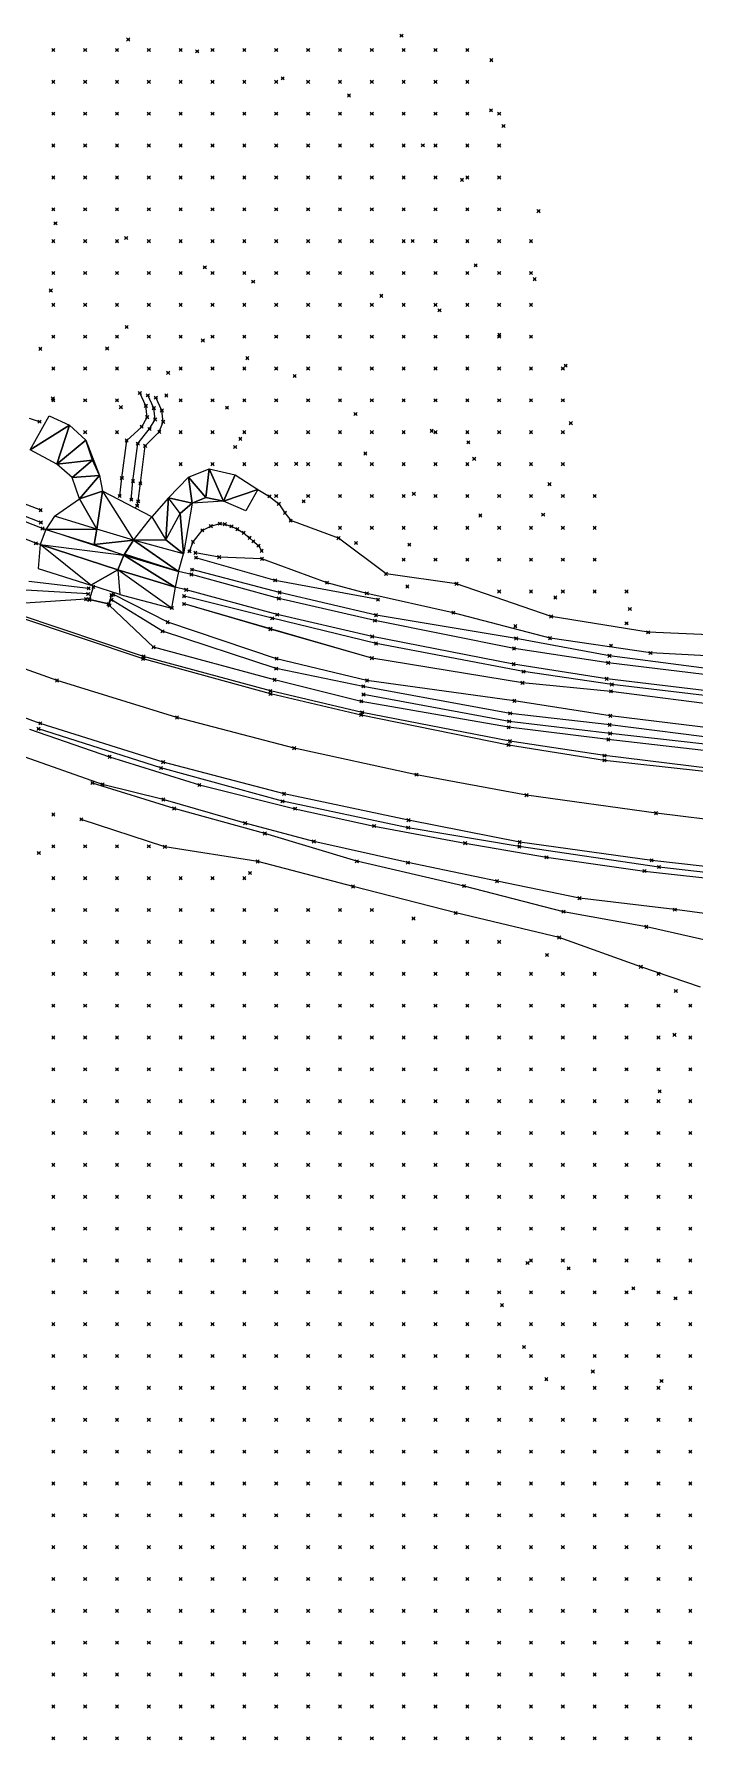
# Model space of a CAD drawing. Header units: metres. Extents: x 441556 to 446409, y 432338 to 461058.
# Drawn here: x 444732.6 to 444794.8, y 444541.6 to 444702.2 of the extents above; entities that cross this region are included whole.
import ezdxf

# ---------------------------------------------------------------- set-up
doc = ezdxf.new("R2010")
doc.units = ezdxf.units.M
doc.header["$MEASUREMENT"] = 0
doc.header["$PDMODE"] = 35
doc.header["$PDSIZE"] = 0.15
for name, color, linetype, lineweight in [('DTM-BRE-RevN2_UCGEN_MODEL', 5, 'Continuous', 0), ('DTM-BRE-RevN_GRP_ CAROSABIL', 2, 'Continuous', 0), ('DTM-BRE-RevN_GRP_AX', 2, 'Continuous', 0), ('DTM-BRE-RevN_GRP_CALE FERATA', 2, 'Continuous', 0), ('DTM-BRE-RevN_GRP_CANAL SCURGERE JOS', 2, 'Continuous', 0), ('DTM-BRE-RevN_GRP_CANAL SCURGERE SUS', 2, 'Continuous', 0), ('DTM-BRE-RevN_GRP_DRUM ASFALT', 2, 'Continuous', 0), ('DTM-BRE-RevN_GRP_DRUM PAMANT', 2, 'Continuous', 0), ('DTM-BRE-RevN_GRP_FIRUL APEI', 2, 'Continuous', 0), ('DTM-BRE-RevN_GRP_PARAPET METALIC', 2, 'Continuous', 0), ('DTM-BRE-RevN_GRP_RAU', 2, 'Continuous', 0), ('DTM-BRE-RevN_GRP_SANT BETON JOS', 2, 'Continuous', 0), ('DTM-BRE-RevN_GRP_SANT BETON SUS', 2, 'Continuous', 0), ('DTM-BRE-RevN_GRP_TALUZ JOS', 2, 'Continuous', 0), ('DTM-BRE-RevN_GRP_TALUZ SUS', 2, 'Continuous', 0), ('DTM-BRE-RevN_YP_RevK_0YP', 1, 'Continuous', 0), ('DTM-NOK-RevN_LIDAR_co_lidar', 91, 'Continuous', 0), ('DTM-NOK-RevN_RTK', 32, 'Continuous', 0)]:
    doc.layers.add(name, color=color, linetype=linetype, lineweight=lineweight)

msp = doc.modelspace()

# ---------------------------------------------------------------- linework, layer by layer
at = {"layer": 'DTM-BRE-RevN2_UCGEN_MODEL'}
for points in [[(444735.917, 444665.417, 339.467), (444732.215, 444663.092, 341.251), (444734.008, 444666.301, 339.467)], [(444735.917, 444665.417, 339.467), (444734.725, 444661.754, 341.469), (444732.215, 444663.092, 341.251)], [(444737.48, 444664.011, 339.608), (444734.725, 444661.754, 341.469), (444735.917, 444665.417, 339.467)], [(444734.725, 444661.754, 341.469), (444737.48, 444664.011, 339.608), (444738.102, 444662.113, 339.844)], [(444738.102, 444662.113, 339.844), (444737.48, 444664.011, 339.608), (444738.739, 444660.683, 339.768)], [(444734.725, 444661.754, 341.469), (444738.102, 444662.113, 339.844), (444736.186, 444660.508, 341.487)], [(444736.186, 444660.508, 341.487), (444738.102, 444662.113, 339.844), (444738.739, 444660.683, 339.768)], [(444736.879, 444658.471, 341.516), (444736.186, 444660.508, 341.487), (444738.739, 444660.683, 339.768)], [(444739.021, 444659.193, 339.878), (444736.879, 444658.471, 341.516), (444738.739, 444660.683, 339.768)], [(444747.469, 444658.062, 341.474), (444745.262, 444658.585, 339.794), (444747.121, 444660.52, 339.567)], [(444748.774, 444658.615, 341.402), (444747.121, 444660.52, 339.567), (444749.065, 444661.306, 339.613)], [(444747.121, 444660.52, 339.567), (444748.774, 444658.615, 341.402), (444747.469, 444658.062, 341.474)], [(444750.434, 444658.256, 341.439), (444748.774, 444658.615, 341.402), (444749.065, 444661.306, 339.613)], [(444749.065, 444661.306, 339.613), (444751.53, 444660.74, 339.756), (444750.434, 444658.256, 341.439)], [(444753.66, 444659.366, 339.963), (444750.434, 444658.256, 341.439), (444751.53, 444660.74, 339.756)], [(444736.879, 444658.471, 341.516), (444739.021, 444659.193, 339.878), (444738.511, 444655.634, 344.093)], [(444738.511, 444655.634, 344.093), (444739.021, 444659.193, 339.878), (444741.961, 444654.586, 344.11)], [(444741.961, 444654.586, 344.11), (444743.67, 444656.795, 339.918), (444739.021, 444659.193, 339.878)], [(444750.434, 444658.256, 341.439), (444753.66, 444659.366, 339.963), (444752.536, 444657.365, 341.406)], [(444734.517, 444656.851, 343.923), (444736.879, 444658.471, 341.516), (444738.511, 444655.634, 344.093)], [(444745.262, 444658.585, 339.794), (444743.67, 444656.795, 339.918), (444744.999, 444654.612, 341.844)], [(444746.355, 444657.092, 341.374), (444745.262, 444658.585, 339.794), (444744.999, 444654.612, 341.844)], [(444747.469, 444658.062, 341.474), (444746.355, 444657.092, 341.374), (444745.262, 444658.585, 339.794)], [(444746.664, 444653.295, 344.059), (444746.355, 444657.092, 341.374), (444747.469, 444658.062, 341.474)], [(444748.774, 444658.615, 341.402), (444750.434, 444658.256, 341.439), (444747.469, 444658.062, 341.474)], [(444734.517, 444656.851, 343.923), (444733.708, 444655.601, 344.582), (444738.511, 444655.634, 344.093)], [(444744.999, 444654.612, 341.844), (444741.961, 444654.586, 344.11), (444743.67, 444656.795, 339.918)], [(444746.355, 444657.092, 341.374), (444746.664, 444653.295, 344.059), (444744.999, 444654.612, 341.844)], [(444733.153, 444654.173, 344.617), (444732.99, 444651.916, 344.278), (444737.949, 444650.343, 344.242)], [(444733.708, 444655.601, 344.582), (444733.153, 444654.173, 344.617), (444741.037, 444653.175, 344.598)], [(444741.037, 444653.175, 344.598), (444740.489, 444651.794, 344.628), (444733.153, 444654.173, 344.617)], [(444740.489, 444651.794, 344.628), (444737.949, 444650.343, 344.242), (444733.153, 444654.173, 344.617)], [(444733.708, 444655.601, 344.582), (444738.243, 444654.179, 344.093), (444738.511, 444655.634, 344.093)], [(444738.243, 444654.179, 344.093), (444741.037, 444653.175, 344.598), (444733.708, 444655.601, 344.582)], [(444741.961, 444654.586, 344.11), (444738.511, 444655.634, 344.093), (444738.243, 444654.179, 344.093)], [(444738.243, 444654.179, 344.093), (444741.037, 444653.175, 344.598), (444741.961, 444654.586, 344.11)], [(444741.961, 444654.586, 344.11), (444741.101, 444653.28, 344.11), (444746.191, 444651.632, 344.597)], [(444741.961, 444654.586, 344.11), (444744.999, 444654.612, 341.844), (444746.664, 444653.295, 344.059)], [(444741.961, 444654.586, 344.11), (444746.191, 444651.632, 344.597), (444746.664, 444653.295, 344.059)], [(444745.871, 444650.166, 344.634), (444740.489, 444651.794, 344.628), (444741.037, 444653.175, 344.598)], [(444741.101, 444653.28, 344.11), (444741.037, 444653.175, 344.598), (444746.191, 444651.632, 344.597)], [(444741.037, 444653.175, 344.598), (444746.191, 444651.632, 344.597), (444745.871, 444650.166, 344.634)], [(444740.677, 444649.481, 344.282), (444737.949, 444650.343, 344.242), (444740.489, 444651.794, 344.628)], [(444745.871, 444650.166, 344.634), (444745.536, 444648.193, 344.248), (444740.489, 444651.794, 344.628)], [(444740.489, 444651.794, 344.628), (444740.677, 444649.481, 344.282), (444745.536, 444648.193, 344.248)]]:
    msp.add_3dface(points, dxfattribs=at)
at = {"layer": 'DTM-BRE-RevN_GRP_ CAROSABIL'}
for p, q in [((444742.853, 444643.418, 343.734), (444731.064, 444647.383, 343.714)), ((444754.864, 444640.112, 343.778), (444742.853, 444643.418, 343.734)), ((444733.175, 444637.343, 344.333), (444721.697, 444641.535, 344.327)), ((444763.402, 444638.125, 343.834), (444754.864, 444640.112, 343.778)), ((444777.278, 444635.305, 343.965), (444763.402, 444638.125, 343.834)), ((444744.742, 444633.698, 344.348), (444733.175, 444637.343, 344.333)), ((444786.309, 444633.86, 344.044), (444777.278, 444635.305, 343.965)), ((444756.13, 444630.713, 344.409), (444744.742, 444633.698, 344.348)), ((444800.514, 444632.28, 344.151), (444786.309, 444633.86, 344.044)), ((444767.859, 444628.231, 344.503), (444756.13, 444630.713, 344.409)), ((444778.324, 444626.163, 344.6), (444767.859, 444628.231, 344.503)), ((444790.757, 444624.446, 344.724), (444778.324, 444626.163, 344.6)), ((444803.254, 444623.006, 344.81), (444790.757, 444624.446, 344.724))]:
    msp.add_line(p, q, dxfattribs=at)
at = {"layer": 'DTM-BRE-RevN_GRP_AX'}
for p, q in [((444734.751, 444641.378, 344.043), (444723.448, 444645.427, 344.017)), ((444746.051, 444637.893, 344.052), (444734.751, 444641.378, 344.043)), ((444757.081, 444635.005, 344.115), (444746.051, 444637.893, 344.052)), ((444768.598, 444632.51, 344.18), (444757.081, 444635.005, 344.115)), ((444778.97, 444630.585, 344.266), (444768.598, 444632.51, 344.18)), ((444791.164, 444628.885, 344.377), (444778.97, 444630.585, 344.266)), ((444803.363, 444627.364, 344.466), (444791.164, 444628.885, 344.377))]:
    msp.add_line(p, q, dxfattribs=at)
at = {"layer": 'DTM-BRE-RevN_GRP_CALE FERATA'}
for p, q in [((444732.75, 444654.296, 344.628), (444708.446, 444663.815, 344.631)), ((444733.386, 444655.682, 344.589), (444708.997, 444665.214, 344.587)), ((444733.708, 444655.601, 344.582), (444733.386, 444655.682, 344.589)), ((444733.153, 444654.173, 344.617), (444732.75, 444654.296, 344.628)), ((444747.407, 444651.361, 344.621), (444746.191, 444651.632, 344.597)), ((444755.643, 444649.094, 344.624), (444747.407, 444651.361, 344.621)), ((444746.91, 444649.912, 344.659), (444745.871, 444650.166, 344.634)), ((444755.492, 444647.578, 344.654), (444746.91, 444649.912, 344.659)), ((444764.68, 444647.018, 344.608), (444755.643, 444649.094, 344.624)), ((444764.428, 444645.514, 344.64), (444755.492, 444647.578, 344.654)), ((444777.79, 444644.388, 344.583), (444764.68, 444647.018, 344.608)), ((444777.755, 444642.916, 344.622), (444764.428, 444645.514, 344.64)), ((444786.52, 444641.536, 344.632), (444777.755, 444642.916, 344.622)), ((444786.657, 444643.042, 344.573), (444777.79, 444644.388, 344.583)), ((444797.762, 444641.687, 344.613), (444786.657, 444643.042, 344.573)), ((444797.52, 444640.222, 344.659), (444786.52, 444641.536, 344.632))]:
    msp.add_line(p, q, dxfattribs=at)
at = {"layer": 'DTM-BRE-RevN_GRP_CANAL SCURGERE JOS'}
msp.add_line((444739.612, 444648.582, 339.51), (444737.815, 444649.005, 339.542), dxfattribs=at)
at = {"layer": 'DTM-BRE-RevN_GRP_CANAL SCURGERE SUS'}
for p, q in [((444737.801, 444648.976, 340.721), (444738.176, 444650.198, 341.93)), ((444739.888, 444649.408, 341.832), (444739.586, 444648.557, 340.671)), ((444739.586, 444648.557, 340.671), (444737.801, 444648.976, 340.721))]:
    msp.add_line(p, q, dxfattribs=at)
at = {"layer": 'DTM-BRE-RevN_GRP_DRUM ASFALT'}
for p, q in [((444773.083, 444622.023, 342.658), (444762.992, 444624.359, 342.592)), ((444772.296, 444619.49, 342.695), (444762.63, 444621.979, 342.622)), ((444782.445, 444619.612, 342.751), (444773.083, 444622.023, 342.658)), ((444782.033, 444617.184, 342.82), (444772.296, 444619.49, 342.695)), ((444790.255, 444618.188, 342.879), (444782.445, 444619.612, 342.751)), ((444789.729, 444614.426, 343.027), (444782.033, 444617.184, 342.82)), ((444796.219, 444616.837, 342.978), (444790.255, 444618.188, 342.879)), ((444795.365, 444612.503, 343.107), (444789.729, 444614.426, 343.027))]:
    msp.add_line(p, q, dxfattribs=at)
at = {"layer": 'DTM-BRE-RevN_GRP_DRUM PAMANT'}
for p, q in [((444745.782, 444629.321, 342.644), (444738.088, 444631.726, 342.71)), ((444754.329, 444626.977, 342.668), (444745.782, 444629.321, 342.644)), ((444744.911, 444625.726, 342.591), (444737.037, 444628.3, 342.687)), ((444762.992, 444624.359, 342.592), (444754.329, 444626.977, 342.668)), ((444753.648, 444624.335, 342.529), (444744.911, 444625.726, 342.591)), ((444762.63, 444621.979, 342.622), (444753.648, 444624.335, 342.529))]:
    msp.add_line(p, q, dxfattribs=at)
at = {"layer": 'DTM-BRE-RevN_GRP_FIRUL APEI'}
for p, q in [((444743.865, 444667.028, 338.328), (444743.302, 444668.232, 338.386)), ((444743.989, 444665.951, 338.427), (444743.865, 444667.028, 338.328)), ((444743.469, 444665.061, 338.658), (444743.989, 444665.951, 338.427)), ((444742.361, 444663.68, 338.525), (444743.469, 444665.061, 338.658)), ((444741.904, 444660.145, 338.549), (444742.361, 444663.68, 338.525)), ((444741.75, 444658.403, 338.834), (444741.904, 444660.145, 338.549))]:
    msp.add_line(p, q, dxfattribs=at)
at = {"layer": 'DTM-BRE-RevN_GRP_PARAPET METALIC'}
for p, q in [((444742.898, 444643.646, 343.631), (444731.118, 444647.597, 343.596)), ((444754.845, 444640.392, 343.618), (444742.898, 444643.646, 343.631)), ((444763.488, 444638.378, 343.676), (444754.845, 444640.392, 343.618)), ((444777.41, 444635.66, 343.898), (444763.488, 444638.378, 343.676)), ((444744.542, 444633.144, 344.242), (444733.01, 444636.828, 344.161)), ((444786.314, 444634.302, 343.905), (444777.41, 444635.66, 343.898)), ((444799.832, 444632.658, 344.081), (444786.314, 444634.302, 343.905)), ((444755.983, 444630.004, 344.308), (444744.542, 444633.144, 344.242)), ((444767.819, 444627.521, 344.435), (444755.983, 444630.004, 344.308)), ((444778.285, 444625.741, 344.493), (444767.819, 444627.521, 344.435)), ((444791.44, 444623.815, 344.648), (444778.285, 444625.741, 344.493)), ((444803.356, 444622.422, 344.698), (444791.44, 444623.815, 344.648))]:
    msp.add_line(p, q, dxfattribs=at)
at = {"layer": 'DTM-BRE-RevN_GRP_RAU'}
for p, q in [((444743.115, 444667.245, 338.515), (444742.552, 444668.449, 338.573)), ((444743.24, 444666.168, 338.614), (444743.115, 444667.245, 338.515)), ((444744.625, 444666.809, 338.515), (444744.062, 444668.012, 338.573)), ((444742.73, 444665.275, 339.053), (444743.24, 444666.168, 338.614)), ((444744.387, 444664.795, 338.812), (444744.749, 444665.732, 338.614)), ((444744.749, 444665.732, 338.614), (444744.625, 444666.809, 338.515)), ((444740.86, 444660.448, 339.07), (444741.317, 444663.982, 339.047)), ((444741.317, 444663.982, 339.047), (444742.73, 444665.275, 339.053)), ((444743.057, 444663.479, 338.934), (444744.387, 444664.795, 338.812)), ((444742.6, 444659.944, 338.957), (444743.057, 444663.479, 338.934)), ((444740.653, 444658.753, 339.289), (444740.86, 444660.448, 339.07)), ((444742.393, 444658.25, 339.176), (444742.6, 444659.944, 338.957)), ((444742.304, 444657.827, 339.458), (444742.393, 444658.25, 339.176))]:
    msp.add_line(p, q, dxfattribs=at)
at = {"layer": 'DTM-BRE-RevN_GRP_SANT BETON JOS'}
for p, q in [((444737.684, 444649.526, 341.597), (444731.809, 444649.896, 342.522)), ((444744.689, 444646.015, 342.408), (444739.898, 444648.977, 341.61)), ((444755.384, 444642.498, 342.768), (444744.689, 444646.015, 342.408)), ((444763.594, 444640.829, 342.902), (444755.384, 444642.498, 342.768)), ((444777.432, 444638.282, 342.975), (444763.594, 444640.829, 342.902)), ((444777.334, 444637.528, 343.014), (444763.607, 444640.057, 342.916)), ((444786.797, 444637.198, 343.062), (444777.432, 444638.282, 342.975)), ((444786.839, 444636.38, 343.09), (444777.334, 444637.528, 343.014)), ((444797.693, 444635.829, 343.128), (444786.797, 444637.198, 343.062)), ((444797.689, 444635.164, 343.111), (444786.839, 444636.38, 343.09))]:
    msp.add_line(p, q, dxfattribs=at)
at = {"layer": 'DTM-BRE-RevN_GRP_SANT BETON SUS'}
for p, q in [((444737.726, 444650.053, 341.984), (444732.084, 444650.692, 343.139)), ((444745.179, 444646.869, 343.106), (444740.062, 444649.469, 341.841)), ((444737.481, 444649.031, 341.919), (444731.284, 444648.623, 343.451)), ((444743.837, 444644.526, 343.44), (444739.693, 444648.438, 341.896)), ((444755.431, 444643.433, 343.385), (444745.179, 444646.869, 343.106)), ((444755.248, 444641.444, 343.353), (444743.837, 444644.526, 343.44)), ((444763.941, 444641.379, 343.446), (444755.431, 444643.433, 343.385)), ((444763.405, 444639.413, 343.41), (444755.248, 444641.444, 343.353)), ((444777.817, 444639.46, 343.648), (444763.941, 444641.379, 343.446)), ((444777.284, 444636.976, 343.514), (444763.405, 444639.413, 343.41)), ((444786.854, 444638.055, 343.589), (444777.817, 444639.46, 343.648)), ((444797.881, 444636.703, 343.685), (444786.854, 444638.055, 343.589)), ((444786.669, 444635.815, 343.545), (444777.284, 444636.976, 343.514)), ((444797.3, 444634.593, 343.654), (444786.669, 444635.815, 343.545))]:
    msp.add_line(p, q, dxfattribs=at)
at = {"layer": 'DTM-BRE-RevN_GRP_TALUZ JOS'}
for p, q in [((444733.215, 444657.409, 343.959), (444709.378, 444666.673, 344.035)), ((444733.108, 444665.747, 339.827), (444732.152, 444666.046, 339.826)), ((444753.66, 444659.366, 339.963), (444754.757, 444658.713, 340.166)), ((444754.757, 444658.713, 340.166), (444755.643, 444658.009, 340.293)), ((444755.643, 444658.009, 340.293), (444756.218, 444657.172, 340.444)), ((444756.218, 444657.172, 340.444), (444756.76, 444656.431, 340.909)), ((444761.264, 444654.789, 341.397), (444756.76, 444656.431, 340.909)), ((444765.74, 444651.414, 342.857), (444761.264, 444654.789, 341.397)), ((444755.304, 444650.804, 344.138), (444747.834, 444652.941, 344.16)), ((444772.379, 444650.485, 342.824), (444765.74, 444651.414, 342.857)), ((444764.985, 444648.992, 343.931), (444755.304, 444650.804, 344.138)), ((444781.279, 444647.408, 343.283), (444772.379, 444650.485, 342.824)), ((444754.851, 444646.238, 344.22), (444746.713, 444648.588, 344.244)), ((444764.401, 444643.49, 344.021), (444754.851, 444646.238, 344.22)), ((444790.414, 444645.915, 343.386), (444781.279, 444647.408, 343.283)), ((444800.046, 444645.502, 343.254), (444790.414, 444645.915, 343.386)), ((444778.592, 444641.155, 344.152), (444764.401, 444643.49, 344.021)), ((444786.915, 444640.358, 344.236), (444778.592, 444641.155, 344.152)), ((444798.173, 444638.897, 344.236), (444786.915, 444640.358, 344.236)), ((444739.027, 444631.595, 342.735), (444731.234, 444634.349, 342.88)), ((444744.763, 444630.169, 342.782), (444739.027, 444631.595, 342.735)), ((444752.475, 444627.949, 342.786), (444744.763, 444630.169, 342.782)), ((444758.936, 444626.226, 342.839), (444752.475, 444627.949, 342.786)), ((444767.795, 444624.233, 342.839), (444758.936, 444626.226, 342.839)), ((444776.193, 444622.486, 342.87), (444767.795, 444624.233, 342.839)), ((444783.964, 444620.879, 343.035), (444776.193, 444622.486, 342.87)), ((444792.93, 444619.808, 343.187), (444783.964, 444620.879, 343.035)), ((444804.202, 444618.291, 343.215), (444792.93, 444619.808, 343.187))]:
    msp.add_line(p, q, dxfattribs=at)
at = {"layer": 'DTM-BRE-RevN_GRP_TALUZ SUS'}
for p, q in [((444733.234, 444656.26, 344.386), (444709.308, 444665.556, 344.294)), ((444748.436, 444655.515, 342.354), (444749.24, 444655.914, 342.313)), ((444749.24, 444655.914, 342.313), (444750.091, 444656.147, 342.313)), ((444750.091, 444656.147, 342.313), (444750.551, 444656.094, 342.288)), ((444750.551, 444656.094, 342.288), (444751.189, 444655.89, 342.605)), ((444751.189, 444655.89, 342.605), (444751.735, 444655.621, 342.651)), ((444747.22, 444653.545, 343.874), (444747.56, 444654.431, 343.071)), ((444747.56, 444654.431, 343.071), (444748.436, 444655.515, 342.354)), ((444751.735, 444655.621, 342.651), (444752.328, 444655.281, 342.7)), ((444752.328, 444655.281, 342.7), (444752.888, 444654.808, 342.995)), ((444752.888, 444654.808, 342.995), (444753.239, 444654.485, 342.995)), ((444753.239, 444654.485, 342.995), (444753.724, 444654.079, 342.995)), ((444753.724, 444654.079, 342.995), (444754.018, 444653.595, 342.995)), ((444750.017, 444652.998, 344.101), (444747.78, 444653.399, 343.99)), ((444754.054, 444652.829, 343.461), (444750.017, 444652.998, 344.101)), ((444760.181, 444650.584, 343.814), (444754.054, 444652.829, 343.461)), ((444755.715, 444649.67, 344.42), (444747.457, 444651.819, 344.374)), ((444755.02, 444647.236, 344.517), (444746.714, 444649.326, 344.473)), ((444764.793, 444647.526, 344.366), (444755.715, 444649.67, 344.42)), ((444763.934, 444649.586, 343.911), (444760.181, 444650.584, 343.814)), ((444772.069, 444647.765, 343.927), (444763.934, 444649.586, 343.911)), ((444781.184, 444645.359, 344.138), (444772.069, 444647.765, 343.927)), ((444764.797, 444644.86, 344.501), (444755.02, 444647.236, 344.517)), ((444777.995, 444645.342, 344.303), (444764.793, 444647.526, 344.366)), ((444778.683, 444642.215, 344.482), (444764.797, 444644.86, 344.501)), ((444786.784, 444643.707, 344.345), (444777.995, 444645.342, 344.303)), ((444790.649, 444643.972, 344.254), (444781.184, 444645.359, 344.138)), ((444797.608, 444642.292, 344.433), (444786.784, 444643.707, 344.345)), ((444799.758, 444643.499, 344.032), (444790.649, 444643.972, 344.254)), ((444787.007, 444641.002, 344.444), (444778.683, 444642.215, 344.482)), ((444798.123, 444639.693, 344.483), (444787.007, 444641.002, 344.444)), ((444732.174, 444636.8, 344.058), (444739.706, 444634.199, 344.149)), ((444739.706, 444634.199, 344.149), (444748.159, 444631.543, 344.198)), ((444748.159, 444631.543, 344.198), (444757.173, 444629.31, 344.317)), ((444757.173, 444629.31, 344.317), (444764.612, 444627.675, 344.358)), ((444764.612, 444627.675, 344.358), (444773.186, 444626.064, 344.472)), ((444773.186, 444626.064, 344.472), (444780.844, 444624.729, 344.55)), ((444780.844, 444624.729, 344.55), (444790.079, 444623.437, 344.674)), ((444790.079, 444623.437, 344.674), (444798.445, 444622.485, 344.676))]:
    msp.add_line(p, q, dxfattribs=at)
at = {"layer": 'DTM-BRE-RevN_YP_RevK_0YP'}
for p, q in [((444754.843, 444646.219, 344.22), (444746.713, 444648.588, 344.244)), ((444764.401, 444643.49, 344.021), (444754.843, 444646.219, 344.22))]:
    msp.add_line(p, q, dxfattribs=at)
at = {"layer": 'DTM-NOK-RevN_LIDAR_co_lidar'}
for p in [(444734.402, 444700.746, 338.19), (444737.401, 444700.746, 338.178), (444740.4, 444700.746, 338.103), (444743.4, 444700.746, 338.064), (444746.399, 444700.746, 338.057), (444749.398, 444700.746, 338.167), (444752.398, 444700.746, 338.266), (444755.397, 444700.746, 338.317), (444758.396, 444700.746, 338.366), (444761.396, 444700.746, 338.43), (444764.395, 444700.746, 338.467), (444767.394, 444700.746, 338.446), (444770.394, 444700.746, 338.453), (444773.393, 444700.746, 338.451), (444734.402, 444697.746, 338.205), (444737.401, 444697.746, 338.215), (444740.4, 444697.746, 338.157), (444743.4, 444697.746, 338.126), (444746.399, 444697.746, 338.135), (444749.398, 444697.746, 338.237), (444752.398, 444697.746, 338.306), (444755.397, 444697.746, 338.348), (444758.396, 444697.746, 338.379), (444761.396, 444697.746, 338.426), (444764.395, 444697.746, 338.449), (444767.394, 444697.746, 338.423), (444770.394, 444697.746, 338.421), (444773.393, 444697.746, 338.403), (444734.402, 444694.747, 338.243), (444737.401, 444694.747, 338.254), (444740.4, 444694.747, 338.211), (444743.4, 444694.747, 338.163), (444746.399, 444694.747, 338.192), (444749.398, 444694.747, 338.278), (444752.398, 444694.747, 338.343), (444755.397, 444694.747, 338.359), (444758.396, 444694.747, 338.371), (444761.396, 444694.747, 338.409), (444764.395, 444694.747, 338.397), (444767.394, 444694.747, 338.312), (444770.394, 444694.747, 338.282), (444773.393, 444694.747, 338.191), (444776.392, 444694.747, 338.094), (444734.402, 444691.748, 338.303), (444737.401, 444691.748, 338.309), (444740.4, 444691.748, 338.236), (444743.4, 444691.748, 338.137), (444746.399, 444691.748, 338.211), (444749.398, 444691.748, 338.311), (444752.398, 444691.748, 338.368), (444755.397, 444691.748, 338.347), (444758.396, 444691.748, 338.365), (444761.396, 444691.748, 338.368), (444764.395, 444691.748, 338.347), (444767.394, 444691.748, 338.119), (444770.394, 444691.748, 338.015), (444773.393, 444691.748, 337.893), (444776.392, 444691.748, 337.839), (444734.402, 444688.748, 338.356), (444737.401, 444688.748, 338.353), (444740.4, 444688.748, 338.226), (444743.4, 444688.748, 338.051), (444746.399, 444688.748, 338.21), (444749.398, 444688.748, 338.29), (444752.398, 444688.748, 338.34), (444755.397, 444688.748, 338.335), (444758.396, 444688.748, 338.371), (444761.396, 444688.748, 338.258), (444764.395, 444688.748, 338.078), (444767.394, 444688.748, 337.996), (444770.394, 444688.748, 337.955), (444773.393, 444688.748, 337.931), (444776.392, 444688.748, 337.922), (444734.402, 444685.749, 338.425), (444737.401, 444685.749, 338.31), (444740.4, 444685.749, 338.135), (444743.4, 444685.749, 337.93), (444746.399, 444685.749, 338.134), (444749.398, 444685.749, 338.194), (444752.398, 444685.749, 338.271), (444755.397, 444685.749, 338.323), (444758.396, 444685.749, 338.217), (444761.396, 444685.749, 338.167), (444764.395, 444685.749, 337.795), (444767.394, 444685.749, 338.106), (444770.394, 444685.749, 338.238), (444773.393, 444685.749, 338.243), (444776.392, 444685.749, 338.227), (444734.402, 444682.75, 338.833), (444737.401, 444682.75, 338.4), (444740.4, 444682.75, 338.162), (444743.4, 444682.75, 337.935), (444746.399, 444682.75, 337.969), (444749.398, 444682.75, 338.025), (444752.398, 444682.75, 338.216), (444755.397, 444682.75, 338.372), (444758.396, 444682.75, 337.844), (444761.396, 444682.75, 338.059), (444764.395, 444682.75, 338.145), (444767.394, 444682.75, 338.337), (444770.394, 444682.75, 338.489), (444773.393, 444682.75, 338.513), (444776.392, 444682.75, 338.558), (444779.392, 444682.75, 338.627), (444734.402, 444679.75, 339.352), (444737.401, 444679.75, 338.844), (444740.4, 444679.75, 338.6), (444743.4, 444679.75, 338.278), (444746.399, 444679.75, 337.924), (444749.398, 444679.75, 337.818), (444752.398, 444679.75, 338.075), (444755.397, 444679.75, 338.42), (444758.396, 444679.75, 338.148), (444761.396, 444679.75, 338.502), (444764.395, 444679.75, 338.81), (444767.394, 444679.75, 338.851), (444770.394, 444679.75, 338.854), (444773.393, 444679.75, 338.816), (444776.392, 444679.75, 338.812), (444779.392, 444679.75, 338.837), (444734.402, 444676.751, 339.195), (444737.401, 444676.751, 338.859), (444740.4, 444676.751, 338.745), (444743.4, 444676.751, 338.527), (444746.399, 444676.751, 338.055), (444749.398, 444676.751, 338.106), (444752.398, 444676.751, 338.454), (444755.397, 444676.751, 338.779), (444758.396, 444676.751, 338.965), (444761.396, 444676.751, 339.138), (444764.395, 444676.751, 339.086), (444767.394, 444676.751, 338.98), (444770.394, 444676.751, 338.878), (444773.393, 444676.751, 338.803), (444776.392, 444676.751, 338.843), (444779.392, 444676.751, 338.924), (444734.402, 444673.752, 339.12), (444737.401, 444673.752, 338.888), (444740.4, 444673.752, 338.816), (444743.4, 444673.752, 338.609), (444746.399, 444673.752, 338.265), (444749.398, 444673.752, 338.593), (444752.398, 444673.752, 338.808), (444755.397, 444673.752, 339.25), (444758.396, 444673.752, 339.45), (444761.396, 444673.752, 339.424), (444764.395, 444673.752, 339.317), (444767.394, 444673.752, 339.247), (444770.394, 444673.752, 339.178), (444773.393, 444673.752, 339.089), (444776.392, 444673.752, 339.108), (444779.392, 444673.752, 339.185), (444734.402, 444670.752, 339.118), (444737.401, 444670.752, 339.014), (444740.4, 444670.752, 338.954), (444743.4, 444670.752, 338.617), (444746.399, 444670.752, 338.559), (444749.398, 444670.752, 339.045), (444752.398, 444670.752, 338.884), (444755.397, 444670.752, 339.021), (444758.396, 444670.752, 339.352), (444761.396, 444670.752, 339.952), (444764.395, 444670.752, 340.262), (444767.394, 444670.752, 340.167), (444770.394, 444670.752, 339.971), (444773.393, 444670.752, 339.85), (444776.392, 444670.752, 339.753), (444779.392, 444670.752, 339.678), (444782.391, 444670.752, 339.625), (444734.402, 444667.753, 339.36), (444737.401, 444667.753, 339.455), (444740.4, 444667.753, 339.186), (444746.399, 444667.753, 338.83), (444749.398, 444667.753, 339), (444752.398, 444667.753, 339.084), (444755.397, 444667.753, 339.358), (444758.396, 444667.753, 339.743), (444761.396, 444667.753, 341.319), (444764.395, 444667.753, 341.83), (444767.394, 444667.753, 341.577), (444770.394, 444667.753, 341.263), (444773.393, 444667.753, 341.058), (444776.392, 444667.753, 340.92), (444779.392, 444667.753, 340.665), (444782.391, 444667.753, 340.382), (444737.401, 444664.754, 339.598), (444740.4, 444664.754, 339.093), (444746.399, 444664.754, 339.272), (444749.398, 444664.754, 339.658), (444752.398, 444664.754, 339.377), (444755.397, 444664.754, 339.604), (444758.396, 444664.754, 340.157), (444761.396, 444664.754, 341.237), (444764.395, 444664.754, 341.837), (444767.394, 444664.754, 341.974), (444770.394, 444664.754, 342.216), (444773.393, 444664.754, 342.255), (444776.392, 444664.754, 342.094), (444779.392, 444664.754, 341.991), (444782.391, 444664.754, 341.9), (444746.399, 444661.754, 339.675), (444749.398, 444661.754, 339.918), (444752.398, 444661.754, 339.604), (444755.397, 444661.754, 339.788), (444758.396, 444661.754, 340.186), (444761.396, 444661.754, 340.881), (444764.395, 444661.754, 341.578), (444767.394, 444661.754, 342.045), (444770.394, 444661.754, 342.415), (444773.393, 444661.754, 342.6), (444776.392, 444661.754, 342.615), (444779.392, 444661.754, 342.575), (444782.391, 444661.754, 342.574), (444755.397, 444658.755, 340.252), (444758.396, 444658.755, 340.369), (444761.396, 444658.755, 340.819), (444764.395, 444658.755, 341.409), (444767.394, 444658.755, 341.937), (444770.394, 444658.755, 342.359), (444773.393, 444658.755, 342.541), (444776.392, 444658.755, 342.577), (444779.392, 444658.755, 342.598), (444782.391, 444658.755, 342.61), (444785.39, 444658.755, 342.63), (444761.396, 444655.756, 341.256), (444764.395, 444655.756, 341.655), (444767.394, 444655.756, 342.126), (444770.394, 444655.756, 342.456), (444773.393, 444655.756, 342.594), (444776.392, 444655.756, 342.595), (444779.392, 444655.756, 342.574), (444782.391, 444655.756, 342.588), (444785.39, 444655.756, 342.616), (444767.394, 444652.756, 342.572), (444770.394, 444652.756, 342.64), (444773.393, 444652.756, 342.69), (444776.392, 444652.756, 342.669), (444779.392, 444652.756, 342.656), (444782.391, 444652.756, 342.642), (444785.39, 444652.756, 342.629), (444776.392, 444649.757, 342.98), (444779.392, 444649.757, 342.925), (444782.391, 444649.757, 342.813), (444785.39, 444649.757, 342.719), (444788.39, 444649.757, 342.685), (444788.39, 444646.758, 343.373), (444734.402, 444628.762, 342.223), (444734.402, 444625.762, 343.248), (444737.401, 444625.762, 342.97), (444740.4, 444625.762, 342.748), (444743.4, 444625.762, 342.492), (444734.402, 444622.763, 344.332), (444737.401, 444622.763, 343.98), (444740.4, 444622.763, 343.58), (444743.4, 444622.763, 343.066), (444746.399, 444622.763, 342.642), (444749.398, 444622.763, 342.456), (444752.398, 444622.763, 342.415), (444734.402, 444619.764, 345.379), (444737.401, 444619.764, 345.189), (444740.4, 444619.764, 344.659), (444743.4, 444619.764, 344.208), (444746.399, 444619.764, 343.305), (444749.398, 444619.764, 342.896), (444752.398, 444619.764, 342.624), (444755.397, 444619.764, 342.425), (444758.396, 444619.764, 342.327), (444761.396, 444619.764, 342.314), (444764.395, 444619.764, 342.384), (444734.402, 444616.764, 346.231), (444737.401, 444616.764, 345.993), (444740.4, 444616.764, 345.304), (444743.4, 444616.764, 344.981), (444746.399, 444616.764, 344.438), (444749.398, 444616.764, 343.994), (444752.398, 444616.764, 343.313), (444755.397, 444616.764, 342.672), (444758.396, 444616.764, 342.3), (444761.396, 444616.764, 342.106), (444764.395, 444616.764, 342.114), (444767.394, 444616.764, 342.168), (444770.394, 444616.764, 342.299), (444773.393, 444616.764, 342.446), (444776.392, 444616.764, 342.558), (444734.402, 444613.765, 347.768), (444737.401, 444613.765, 347.159), (444740.4, 444613.765, 346.7), (444743.4, 444613.765, 346.175), (444746.399, 444613.765, 345.794), (444749.398, 444613.765, 345.393), (444752.398, 444613.765, 344.766), (444755.397, 444613.765, 343.68), (444758.396, 444613.765, 342.932), (444761.396, 444613.765, 342.393), (444764.395, 444613.765, 342.141), (444767.394, 444613.765, 342.076), (444770.394, 444613.765, 342.092), (444773.393, 444613.765, 342.14), (444776.392, 444613.765, 342.324), (444779.392, 444613.765, 342.48), (444782.391, 444613.765, 342.602), (444785.39, 444613.765, 342.732), (444791.389, 444613.765, 342.794), (444734.402, 444610.766, 349.793), (444737.401, 444610.766, 349.182), (444740.4, 444610.766, 348.606), (444743.4, 444610.766, 347.98), (444746.399, 444610.766, 347.799), (444749.398, 444610.766, 347.134), (444752.398, 444610.766, 346.747), (444755.397, 444610.766, 345.7), (444758.396, 444610.766, 345.161), (444761.396, 444610.766, 343.865), (444764.395, 444610.766, 343.148), (444767.394, 444610.766, 342.616), (444770.394, 444610.766, 342.367), (444773.393, 444610.766, 342.35), (444776.392, 444610.766, 342.546), (444779.392, 444610.766, 342.544), (444782.391, 444610.766, 342.465), (444785.39, 444610.766, 342.416), (444788.39, 444610.766, 342.392), (444791.389, 444610.766, 342.463), (444794.388, 444610.766, 342.505), (444734.402, 444607.766, 351.874), (444737.401, 444607.766, 351.174), (444740.4, 444607.766, 350.447), (444743.4, 444607.766, 349.743), (444746.399, 444607.766, 349.463), (444749.398, 444607.766, 349.236), (444752.398, 444607.766, 348.762), (444755.397, 444607.766, 348.301), (444758.396, 444607.766, 348.358), (444761.396, 444607.766, 347.9), (444764.395, 444607.766, 347.025), (444767.394, 444607.766, 345.155), (444770.394, 444607.766, 343.582), (444773.393, 444607.766, 343.105), (444776.392, 444607.766, 343.26), (444779.392, 444607.766, 343.36), (444782.391, 444607.766, 343.215), (444785.39, 444607.766, 342.917), (444788.39, 444607.766, 342.458), (444791.389, 444607.766, 342.096), (444794.388, 444607.766, 342.017), (444734.402, 444604.767, 353.619), (444737.401, 444604.767, 353.217), (444740.4, 444604.767, 352.374), (444743.4, 444604.767, 351.401), (444746.399, 444604.767, 351.139), (444749.398, 444604.767, 350.731), (444752.398, 444604.767, 350.155), (444755.397, 444604.767, 349.804), (444758.396, 444604.767, 349.631), (444761.396, 444604.767, 349.006), (444764.395, 444604.767, 348.423), (444767.394, 444604.767, 346.959), (444770.394, 444604.767, 345.18), (444773.393, 444604.767, 344.462), (444776.392, 444604.767, 343.852), (444779.392, 444604.767, 343.473), (444782.391, 444604.767, 343.283), (444785.39, 444604.767, 343.05), (444788.39, 444604.767, 342.523), (444791.389, 444604.767, 341.973), (444794.388, 444604.767, 341.937), (444734.402, 444601.767, 355.511), (444737.401, 444601.767, 354.747), (444740.4, 444601.767, 354.178), (444743.4, 444601.767, 353.226), (444746.399, 444601.767, 353.075), (444749.398, 444601.767, 352.254), (444752.398, 444601.767, 352.061), (444755.397, 444601.767, 351.418), (444758.396, 444601.767, 350.926), (444761.396, 444601.767, 350.593), (444764.395, 444601.767, 349.77), (444767.394, 444601.767, 348.747), (444770.394, 444601.767, 347.525), (444773.393, 444601.767, 345.969), (444776.392, 444601.767, 344.944), (444779.392, 444601.767, 344.354), (444782.391, 444601.767, 343.895), (444785.39, 444601.767, 343.382), (444788.39, 444601.767, 342.633), (444791.389, 444601.767, 342.092), (444794.388, 444601.767, 342.204), (444734.402, 444598.768, 357.211), (444737.401, 444598.768, 356.733), (444740.4, 444598.768, 355.793), (444743.4, 444598.768, 354.882), (444746.399, 444598.768, 354.275), (444749.398, 444598.768, 354.089), (444752.398, 444598.768, 353.852), (444755.397, 444598.768, 353.812), (444758.396, 444598.768, 353.341), (444761.396, 444598.768, 352.613), (444764.395, 444598.768, 351.378), (444767.394, 444598.768, 350.116), (444770.394, 444598.768, 349.04), (444773.393, 444598.768, 348.004), (444776.392, 444598.768, 347.09), (444779.392, 444598.768, 345.976), (444782.391, 444598.768, 344.988), (444785.39, 444598.768, 344.474), (444788.39, 444598.768, 344.09), (444791.389, 444598.768, 343.718), (444794.388, 444598.768, 343.633), (444734.402, 444595.769, 358.737), (444737.401, 444595.769, 358.319), (444740.4, 444595.769, 357.703), (444743.4, 444595.769, 357.047), (444746.399, 444595.769, 356.4), (444749.398, 444595.769, 355.806), (444752.398, 444595.769, 355.804), (444755.397, 444595.769, 355.711), (444758.396, 444595.769, 355.137), (444761.396, 444595.769, 354.232), (444764.395, 444595.769, 353.127), (444767.394, 444595.769, 351.946), (444770.394, 444595.769, 350.763), (444773.393, 444595.769, 349.846), (444776.392, 444595.769, 348.985), (444779.392, 444595.769, 348.261), (444782.391, 444595.769, 347.625), (444785.39, 444595.769, 346.984), (444788.39, 444595.769, 346.434), (444791.389, 444595.769, 346.071), (444794.388, 444595.769, 346.035), (444734.402, 444592.769, 360.239), (444737.401, 444592.769, 359.699), (444740.4, 444592.769, 359.24), (444743.4, 444592.769, 358.669), (444746.399, 444592.769, 358.159), (444749.398, 444592.769, 357.646), (444752.398, 444592.769, 357.7), (444755.397, 444592.769, 357.289), (444758.396, 444592.769, 356.747), (444761.396, 444592.769, 355.534), (444764.395, 444592.769, 354.671), (444767.394, 444592.769, 353.557), (444770.394, 444592.769, 352.417), (444773.393, 444592.769, 351.499), (444776.392, 444592.769, 350.812), (444779.392, 444592.769, 350.311), (444782.391, 444592.769, 349.927), (444785.39, 444592.769, 349.501), (444788.39, 444592.769, 349.041), (444791.389, 444592.769, 348.667), (444794.388, 444592.769, 348.486), (444734.402, 444589.77, 361.75), (444737.401, 444589.77, 361.334), (444740.4, 444589.77, 360.886), (444743.4, 444589.77, 360.289), (444746.399, 444589.77, 359.763), (444749.398, 444589.77, 359.45), (444752.398, 444589.77, 359.086), (444755.397, 444589.77, 358.778), (444758.396, 444589.77, 358.142), (444761.396, 444589.77, 357.096), (444764.395, 444589.77, 356.136), (444767.394, 444589.77, 355.189), (444770.394, 444589.77, 354.263), (444773.393, 444589.77, 353.627), (444776.392, 444589.77, 352.952), (444779.392, 444589.77, 352.352), (444782.391, 444589.77, 351.919), (444785.39, 444589.77, 351.634), (444788.39, 444589.77, 351.241), (444791.389, 444589.77, 350.719), (444794.388, 444589.77, 350.435), (444734.402, 444586.771, 363.854), (444737.401, 444586.771, 363.204), (444740.4, 444586.771, 362.517), (444743.4, 444586.771, 361.767), (444746.399, 444586.771, 361.191), (444749.398, 444586.771, 361.079), (444752.398, 444586.771, 360.765), (444755.397, 444586.771, 360.137), (444758.396, 444586.771, 359.432), (444761.396, 444586.771, 358.538), (444764.395, 444586.771, 357.737), (444767.394, 444586.771, 356.965), (444770.394, 444586.771, 356.288), (444773.393, 444586.771, 355.658), (444776.392, 444586.771, 355.041), (444779.392, 444586.771, 354.397), (444782.391, 444586.771, 353.785), (444785.39, 444586.771, 353.268), (444788.39, 444586.771, 352.865), (444791.389, 444586.771, 352.491), (444794.388, 444586.771, 352.11), (444734.402, 444583.771, 365.485), (444737.401, 444583.771, 364.781), (444740.4, 444583.771, 364.229), (444743.4, 444583.771, 363.456), (444746.399, 444583.771, 362.965), (444749.398, 444583.771, 362.644), (444752.398, 444583.771, 362.282), (444755.397, 444583.771, 361.647), (444758.396, 444583.771, 360.883), (444761.396, 444583.771, 360.031), (444764.395, 444583.771, 359.248), (444767.394, 444583.771, 358.763), (444770.394, 444583.771, 358.256), (444773.393, 444583.771, 357.524), (444776.392, 444583.771, 356.825), (444779.392, 444583.771, 356.121), (444782.391, 444583.771, 355.507), (444785.39, 444583.771, 354.944), (444788.39, 444583.771, 354.483), (444791.389, 444583.771, 354.236), (444794.388, 444583.771, 353.814), (444734.402, 444580.772, 367.065), (444737.401, 444580.772, 366.377), (444740.4, 444580.772, 365.796), (444743.4, 444580.772, 365.157), (444746.399, 444580.772, 364.718), (444749.398, 444580.772, 364.245), (444752.398, 444580.772, 363.809), (444755.397, 444580.772, 363.218), (444758.396, 444580.772, 362.514), (444761.396, 444580.772, 361.589), (444764.395, 444580.772, 360.86), (444767.394, 444580.772, 360.333), (444770.394, 444580.772, 359.862), (444773.393, 444580.772, 359.121), (444776.392, 444580.772, 358.298), (444779.392, 444580.772, 357.625), (444782.391, 444580.772, 356.965), (444785.39, 444580.772, 356.301), (444788.39, 444580.772, 355.752), (444791.389, 444580.772, 355.312), (444794.388, 444580.772, 354.818), (444734.402, 444577.773, 369.008), (444737.401, 444577.773, 368.22), (444740.4, 444577.773, 367.339), (444743.4, 444577.773, 366.693), (444746.399, 444577.773, 366.242), (444749.398, 444577.773, 365.746), (444752.398, 444577.773, 365.227), (444755.397, 444577.773, 364.639), (444758.396, 444577.773, 363.949), (444761.396, 444577.773, 363.173), (444764.395, 444577.773, 362.517), (444767.394, 444577.773, 361.813), (444770.394, 444577.773, 361.256), (444773.393, 444577.773, 360.606), (444776.392, 444577.773, 359.704), (444779.392, 444577.773, 358.873), (444782.391, 444577.773, 358.116), (444785.39, 444577.773, 357.421), (444788.39, 444577.773, 356.75), (444791.389, 444577.773, 356.103), (444794.388, 444577.773, 355.525), (444734.402, 444574.773, 370.846), (444737.401, 444574.773, 369.957), (444740.4, 444574.773, 369.051), (444743.4, 444574.773, 368.22), (444746.399, 444574.773, 367.608), (444749.398, 444574.773, 367.068), (444752.398, 444574.773, 366.55), (444755.397, 444574.773, 366.021), (444758.396, 444574.773, 365.354), (444761.396, 444574.773, 364.642), (444764.395, 444574.773, 363.978), (444767.394, 444574.773, 363.229), (444770.394, 444574.773, 362.53), (444773.393, 444574.773, 361.731), (444776.392, 444574.773, 360.804), (444779.392, 444574.773, 359.967), (444782.391, 444574.773, 359.207), (444785.39, 444574.773, 358.489), (444788.39, 444574.773, 357.726), (444791.389, 444574.773, 356.925), (444794.388, 444574.773, 356.229), (444734.402, 444571.774, 372.765), (444737.401, 444571.774, 371.813), (444740.4, 444571.774, 370.888), (444743.4, 444571.774, 369.881), (444746.399, 444571.774, 369.055), (444749.398, 444571.774, 368.46), (444752.398, 444571.774, 367.855), (444755.397, 444571.774, 367.404), (444758.396, 444571.774, 366.803), (444761.396, 444571.774, 366.061), (444764.395, 444571.774, 365.304), (444767.394, 444571.774, 364.588), (444770.394, 444571.774, 363.754), (444773.393, 444571.774, 362.807), (444776.392, 444571.774, 361.889), (444779.392, 444571.774, 361.115), (444782.391, 444571.774, 360.316), (444785.39, 444571.774, 359.463), (444788.39, 444571.774, 358.628), (444791.389, 444571.774, 357.782), (444794.388, 444571.774, 357.024), (444734.402, 444568.775, 375.023), (444737.401, 444568.775, 373.776), (444740.4, 444568.775, 372.756), (444743.4, 444568.775, 371.689), (444746.399, 444568.775, 370.689), (444749.398, 444568.775, 369.987), (444752.398, 444568.775, 369.301), (444755.397, 444568.775, 368.753), (444758.396, 444568.775, 368.24), (444761.396, 444568.775, 367.424), (444764.395, 444568.775, 366.54), (444767.394, 444568.775, 365.741), (444770.394, 444568.775, 364.853), (444773.393, 444568.775, 363.9), (444776.392, 444568.775, 362.998), (444779.392, 444568.775, 362.188), (444782.391, 444568.775, 361.294), (444785.39, 444568.775, 360.346), (444788.39, 444568.775, 359.442), (444791.389, 444568.775, 358.636), (444794.388, 444568.775, 358.007), (444734.402, 444565.775, 377.477), (444737.401, 444565.775, 375.743), (444740.4, 444565.775, 374.605), (444743.4, 444565.775, 373.461), (444746.399, 444565.775, 372.434), (444749.398, 444565.775, 371.486), (444752.398, 444565.775, 370.875), (444755.397, 444565.775, 370.239), (444758.396, 444565.775, 369.652), (444761.396, 444565.775, 368.775), (444764.395, 444565.775, 367.769), (444767.394, 444565.775, 366.763), (444770.394, 444565.775, 365.833), (444773.393, 444565.775, 364.802), (444776.392, 444565.775, 363.945), (444779.392, 444565.775, 363.141), (444782.391, 444565.775, 362.234), (444785.39, 444565.775, 361.4), (444788.39, 444565.775, 360.598), (444791.389, 444565.775, 359.847), (444794.388, 444565.775, 359.341), (444734.402, 444562.776, 379.744), (444737.401, 444562.776, 377.957), (444740.4, 444562.776, 376.508), (444743.4, 444562.776, 375.183), (444746.399, 444562.776, 374.138), (444749.398, 444562.776, 373.014), (444752.398, 444562.776, 372.451), (444755.397, 444562.776, 371.871), (444758.396, 444562.776, 371.127), (444761.396, 444562.776, 370.202), (444764.395, 444562.776, 369.032), (444767.394, 444562.776, 367.839), (444770.394, 444562.776, 366.872), (444773.393, 444562.776, 365.876), (444776.392, 444562.776, 365.034), (444779.392, 444562.776, 364.185), (444782.391, 444562.776, 363.362), (444785.39, 444562.776, 362.752), (444788.39, 444562.776, 362.178), (444791.389, 444562.776, 361.569), (444794.388, 444562.776, 361.094), (444734.402, 444559.777, 381.537), (444737.401, 444559.777, 380.126), (444740.4, 444559.777, 378.483), (444743.4, 444559.777, 377.045), (444746.399, 444559.777, 375.747), (444749.398, 444559.777, 374.68), (444752.398, 444559.777, 374.031), (444755.397, 444559.777, 373.42), (444758.396, 444559.777, 372.669), (444761.396, 444559.777, 371.593), (444764.395, 444559.777, 370.28), (444767.394, 444559.777, 368.987), (444770.394, 444559.777, 367.994), (444773.393, 444559.777, 367.167), (444776.392, 444559.777, 366.266), (444779.392, 444559.777, 365.33), (444782.391, 444559.777, 364.643), (444785.39, 444559.777, 364.178), (444788.39, 444559.777, 363.736), (444791.389, 444559.777, 363.343), (444794.388, 444559.777, 362.992), (444734.402, 444556.777, 383.271), (444737.401, 444556.777, 381.885), (444740.4, 444556.777, 380.328), (444743.4, 444556.777, 378.893), (444746.399, 444556.777, 377.506), (444749.398, 444556.777, 376.443), (444752.398, 444556.777, 375.738), (444755.397, 444556.777, 375), (444758.396, 444556.777, 374.114), (444761.396, 444556.777, 372.999), (444764.395, 444556.777, 371.652), (444767.394, 444556.777, 370.305), (444770.394, 444556.777, 369.189), (444773.393, 444556.777, 368.321), (444776.392, 444556.777, 367.489), (444779.392, 444556.777, 366.697), (444782.391, 444556.777, 366.147), (444785.39, 444556.777, 365.728), (444788.39, 444556.777, 365.362), (444791.389, 444556.777, 365.05), (444794.388, 444556.777, 364.72), (444734.402, 444553.778, 385.208), (444737.401, 444553.778, 383.629), (444740.4, 444553.778, 382.067), (444743.4, 444553.778, 380.617), (444746.399, 444553.778, 379.537), (444749.398, 444553.778, 378.446), (444752.398, 444553.778, 377.839), (444755.397, 444553.778, 376.816), (444758.396, 444553.778, 375.76), (444761.396, 444553.778, 374.559), (444764.395, 444553.778, 373.089), (444767.394, 444553.778, 371.669), (444770.394, 444553.778, 370.567), (444773.393, 444553.778, 369.722), (444776.392, 444553.778, 369.104), (444779.392, 444553.778, 368.492), (444782.391, 444553.778, 368.034), (444785.39, 444553.778, 367.613), (444788.39, 444553.778, 367.203), (444791.389, 444553.778, 366.794), (444794.388, 444553.778, 366.273), (444734.402, 444550.779, 387.218), (444737.401, 444550.779, 385.524), (444740.4, 444550.779, 383.876), (444743.4, 444550.779, 382.463), (444746.399, 444550.779, 381.546), (444749.398, 444550.779, 380.671), (444752.398, 444550.779, 379.89), (444755.397, 444550.779, 378.737), (444758.396, 444550.779, 377.585), (444761.396, 444550.779, 376.132), (444764.395, 444550.779, 374.674), (444767.394, 444550.779, 373.296), (444770.394, 444550.779, 372.142), (444773.393, 444550.779, 371.283), (444776.392, 444550.779, 370.683), (444779.392, 444550.779, 370.128), (444782.391, 444550.779, 369.732), (444785.39, 444550.779, 369.346), (444788.39, 444550.779, 368.941), (444791.389, 444550.779, 368.516), (444794.388, 444550.779, 367.937), (444734.402, 444547.779, 389.346), (444737.401, 444547.779, 387.781), (444740.4, 444547.779, 386.18), (444743.4, 444547.779, 384.589), (444746.399, 444547.779, 383.408), (444749.398, 444547.779, 382.599), (444752.398, 444547.779, 381.699), (444755.397, 444547.779, 380.581), (444758.396, 444547.779, 379.198), (444761.396, 444547.779, 377.744), (444764.395, 444547.779, 376.383), (444767.394, 444547.779, 375.123), (444770.394, 444547.779, 374.07), (444773.393, 444547.779, 373.18), (444776.392, 444547.779, 372.462), (444779.392, 444547.779, 371.918), (444782.391, 444547.779, 371.47), (444785.39, 444547.779, 370.904), (444788.39, 444547.779, 370.426), (444791.389, 444547.779, 370.015), (444794.388, 444547.779, 369.466), (444734.402, 444544.78, 391.114), (444737.401, 444544.78, 389.475), (444740.4, 444544.78, 388.176), (444743.4, 444544.78, 386.527), (444746.399, 444544.78, 385.265), (444749.398, 444544.78, 384.41), (444752.398, 444544.78, 383.531), (444755.397, 444544.78, 382.329), (444758.396, 444544.78, 380.849), (444761.396, 444544.78, 379.62), (444764.395, 444544.78, 378.339), (444767.394, 444544.78, 377.067), (444770.394, 444544.78, 376.059), (444773.393, 444544.78, 375.199), (444776.392, 444544.78, 374.399), (444779.392, 444544.78, 373.788), (444782.391, 444544.78, 373.225), (444785.39, 444544.78, 372.522), (444788.39, 444544.78, 371.947), (444791.389, 444544.78, 371.496), (444794.388, 444544.78, 370.925), (444734.402, 444541.781, 393.096), (444737.401, 444541.781, 391.664), (444740.4, 444541.781, 390.443), (444743.4, 444541.781, 388.9), (444746.399, 444541.781, 387.666), (444749.398, 444541.781, 386.78), (444752.398, 444541.781, 385.507), (444755.397, 444541.781, 383.929), (444758.396, 444541.781, 382.548), (444761.396, 444541.781, 381.329), (444764.395, 444541.781, 379.994), (444767.394, 444541.781, 378.813), (444770.394, 444541.781, 378.047), (444773.393, 444541.781, 377.125), (444776.392, 444541.781, 376.316), (444779.392, 444541.781, 375.614), (444782.391, 444541.781, 374.74), (444785.39, 444541.781, 373.964), (444788.39, 444541.781, 373.517), (444791.389, 444541.781, 373.034), (444794.388, 444541.781, 372.409)]:
    msp.add_point(p, dxfattribs=at)
at = {"layer": 'DTM-NOK-RevN_RTK'}
for p in [(444767.193, 444702.09, 338.468), (444741.459, 444701.73, 338.117), (444747.957, 444700.623, 338.161), (444775.658, 444699.793, 338.451), (444756.003, 444698.07, 338.47), (444762.249, 444696.464, 338.477), (444775.623, 444695.07, 338.494), (444776.797, 444693.586, 337.883), (444769.202, 444691.772, 338.178), (444772.884, 444688.511, 337.898), (444734.603, 444684.429, 338.387), (444780.103, 444685.578, 338.223), (444741.263, 444683.039, 337.806), (444768.244, 444682.762, 338.305), (444748.665, 444680.275, 337.686), (444774.178, 444680.468, 338.896), (444734.163, 444678.094, 339.433), (444753.228, 444678.928, 338.019), (444779.739, 444679.17, 338.778), (444765.295, 444677.605, 339.033), (444770.769, 444676.235, 338.826), (444741.314, 444674.661, 339.212), (444748.488, 444673.398, 338.62), (444776.403, 444673.929, 338.997), (444733.184, 444672.608, 339.357), (444739.47, 444672.637, 338.931), (444752.672, 444671.732, 338.744), (444745.215, 444670.354, 338.627), (444757.13, 444670.046, 339.176), (444782.654, 444671.028, 339.659), (444742.552, 444668.449, 338.573), (444734.36, 444667.935, 339.315), (444740.77, 444667.108, 339.101), (444743.115, 444667.245, 338.515), (444743.302, 444668.232, 338.386), (444743.865, 444667.028, 338.328), (444744.062, 444668.012, 338.573), (444744.625, 444666.809, 338.515), (444745.052, 444668.214, 338.727), (444750.758, 444667.07, 339.066), (444733.108, 444665.747, 339.827), (444742.73, 444665.275, 339.053), (444743.24, 444666.168, 338.614), (444743.989, 444665.951, 338.427), (444744.749, 444665.732, 338.614), (444762.864, 444666.471, 342.034), (444783.131, 444665.61, 341.902), (444741.317, 444663.982, 339.047), (444742.361, 444663.68, 338.525), (444743.469, 444665.061, 338.658), (444744.387, 444664.795, 338.812), (444752.02, 444664.136, 339.497), (444770.033, 444664.878, 342.471), (444773.483, 444663.8, 342.573), (444743.057, 444663.479, 338.934), (444751.529, 444663.37, 339.471), (444763.784, 444662.751, 341.959), (444774.039, 444662.256, 342.686), (444740.86, 444660.448, 339.07), (444757.281, 444661.781, 340.16), (444740.653, 444658.753, 339.289), (444741.904, 444660.145, 338.549), (444742.6, 444659.944, 338.957), (444768.357, 444658.952, 342.134), (444781.131, 444659.858, 342.729), (444733.215, 444657.409, 343.959), (444741.75, 444658.403, 338.834), (444742.304, 444657.827, 339.458), (444742.393, 444658.25, 339.176), (444754.757, 444658.713, 340.166), (444755.643, 444658.009, 340.293), (444756.218, 444657.172, 340.444), (444757.984, 444658.242, 340.292), (444733.234, 444656.26, 344.386), (444733.386, 444655.682, 344.589), (444748.436, 444655.515, 342.354), (444749.24, 444655.914, 342.313), (444750.091, 444656.147, 342.313), (444750.551, 444656.094, 342.288), (444751.189, 444655.89, 342.605), (444751.735, 444655.621, 342.651), (444756.76, 444656.431, 340.909), (444774.611, 444656.922, 342.638), (444780.536, 444656.994, 342.679), (444732.75, 444654.296, 344.628), (444747.56, 444654.431, 343.071), (444752.328, 444655.281, 342.7), (444752.888, 444654.808, 342.995), (444753.239, 444654.485, 342.995), (444753.724, 444654.079, 342.995), (444761.264, 444654.789, 341.397), (444762.903, 444654.324, 341.675), (444767.933, 444654.175, 342.466), (444747.22, 444653.545, 343.874), (444747.78, 444653.399, 343.99), (444747.834, 444652.941, 344.16), (444750.017, 444652.998, 344.101), (444754.018, 444653.595, 342.995), (444754.054, 444652.829, 343.461), (444747.407, 444651.361, 344.621), (444747.457, 444651.819, 344.374), (444755.304, 444650.804, 344.138), (444765.74, 444651.414, 342.857), (444737.684, 444649.526, 341.597), (444737.726, 444650.053, 341.984), (444738.176, 444650.198, 341.93), (444739.888, 444649.408, 341.832), (444740.062, 444649.469, 341.841), (444746.714, 444649.326, 344.473), (444746.91, 444649.912, 344.659), (444755.643, 444649.094, 344.624), (444755.715, 444649.67, 344.42), (444760.181, 444650.584, 343.814), (444763.934, 444649.586, 343.911), (444767.745, 444650.221, 343.256), (444772.379, 444650.485, 342.824), (444781.679, 444649.185, 342.802), (444737.481, 444649.031, 341.919), (444737.801, 444648.976, 340.721), (444737.815, 444649.005, 339.542), (444739.586, 444648.557, 340.671), (444739.612, 444648.582, 339.51), (444739.693, 444648.438, 341.896), (444739.898, 444648.977, 341.61), (444745.557, 444648.2, 344.27), (444746.713, 444648.588, 344.244), (444755.492, 444647.578, 344.654), (444764.793, 444647.526, 344.366), (444764.985, 444648.992, 343.931), (444772.069, 444647.765, 343.927), (444788.693, 444648.116, 342.742), (444744.689, 444646.015, 342.408), (444745.179, 444646.869, 343.106), (444754.843, 444646.219, 344.22), (444754.851, 444646.238, 344.22), (444755.02, 444647.236, 344.517), (444764.68, 444647.018, 344.608), (444777.906, 444646.487, 343.822), (444781.279, 444647.408, 343.283), (444790.414, 444645.915, 343.386), (444743.837, 444644.526, 343.44), (444764.428, 444645.514, 344.64), (444764.797, 444644.86, 344.501), (444777.79, 444644.388, 344.583), (444777.995, 444645.342, 344.303), (444781.184, 444645.359, 344.138), (444786.924, 444644.665, 344.086), (444742.853, 444643.418, 343.734), (444742.898, 444643.646, 343.631), (444755.431, 444643.433, 343.385), (444764.401, 444643.49, 344.021), (444777.755, 444642.916, 344.622), (444786.657, 444643.042, 344.573), (444786.784, 444643.707, 344.345), (444790.649, 444643.972, 344.254), (444734.751, 444641.378, 344.043), (444755.248, 444641.444, 343.353), (444755.384, 444642.498, 342.768), (444763.941, 444641.379, 343.446), (444778.592, 444641.155, 344.152), (444778.683, 444642.215, 344.482), (444786.52, 444641.536, 344.632), (444754.845, 444640.392, 343.618), (444754.864, 444640.112, 343.778), (444763.594, 444640.829, 342.902), (444763.607, 444640.057, 342.916), (444777.817, 444639.46, 343.648), (444786.915, 444640.358, 344.236), (444787.007, 444641.002, 344.444), (444746.051, 444637.893, 344.052), (444763.402, 444638.125, 343.834), (444763.405, 444639.413, 343.41), (444763.488, 444638.378, 343.676), (444777.432, 444638.282, 342.975), (444786.854, 444638.055, 343.589), (444733.01, 444636.828, 344.161), (444733.175, 444637.343, 344.333), (444777.284, 444636.976, 343.514), (444777.334, 444637.528, 343.014), (444786.797, 444637.198, 343.062), (444786.839, 444636.38, 343.09), (444757.081, 444635.005, 344.115), (444777.278, 444635.305, 343.965), (444777.41, 444635.66, 343.898), (444786.669, 444635.815, 343.545), (444739.706, 444634.199, 344.149), (444744.542, 444633.144, 344.242), (444744.742, 444633.698, 344.348), (444786.309, 444633.86, 344.044), (444786.314, 444634.302, 343.905), (444738.088, 444631.726, 342.71), (444739.027, 444631.595, 342.735), (444748.159, 444631.543, 344.198), (444768.598, 444632.51, 344.18), (444744.763, 444630.169, 342.782), (444755.983, 444630.004, 344.308), (444756.13, 444630.713, 344.409), (444778.97, 444630.585, 344.266), (444737.037, 444628.3, 342.687), (444745.782, 444629.321, 342.644), (444757.173, 444629.31, 344.317), (444767.859, 444628.231, 344.503), (444791.164, 444628.885, 344.377), (444752.475, 444627.949, 342.786), (444754.329, 444626.977, 342.668), (444764.612, 444627.675, 344.358), (444767.819, 444627.521, 344.435), (444733.036, 444625.142, 343.528), (444744.911, 444625.726, 342.591), (444758.936, 444626.226, 342.839), (444773.186, 444626.064, 344.472), (444778.285, 444625.741, 344.493), (444778.324, 444626.163, 344.6), (444753.648, 444624.335, 342.529), (444762.992, 444624.359, 342.592), (444767.795, 444624.233, 342.839), (444780.844, 444624.729, 344.55), (444790.079, 444623.437, 344.674), (444790.757, 444624.446, 344.724), (444791.44, 444623.815, 344.648), (444752.927, 444623.259, 342.536), (444762.63, 444621.979, 342.622), (444773.083, 444622.023, 342.658), (444776.193, 444622.486, 342.87), (444783.964, 444620.879, 343.035), (444768.324, 444618.967, 342.643), (444772.296, 444619.49, 342.695), (444782.445, 444619.612, 342.751), (444792.93, 444619.808, 343.187), (444782.033, 444617.184, 342.82), (444790.255, 444618.188, 342.879), (444780.891, 444615.537, 342.99), (444789.729, 444614.426, 343.027), (444793.029, 444612.14, 343.09), (444792.898, 444608.018, 342.131), (444791.509, 444602.7, 342.137), (444779.058, 444586.537, 355.128), (444782.936, 444586.024, 354.443), (444789.027, 444584.151, 354.481), (444776.662, 444582.562, 357.589), (444793.003, 444583.209, 354.525), (444778.733, 444578.624, 358.781), (444780.838, 444575.59, 359.403), (444785.213, 444576.316, 358.062), (444791.686, 444575.424, 356.705)]:
    msp.add_point(p, dxfattribs=at)

doc.saveas('drawing.dxf')
